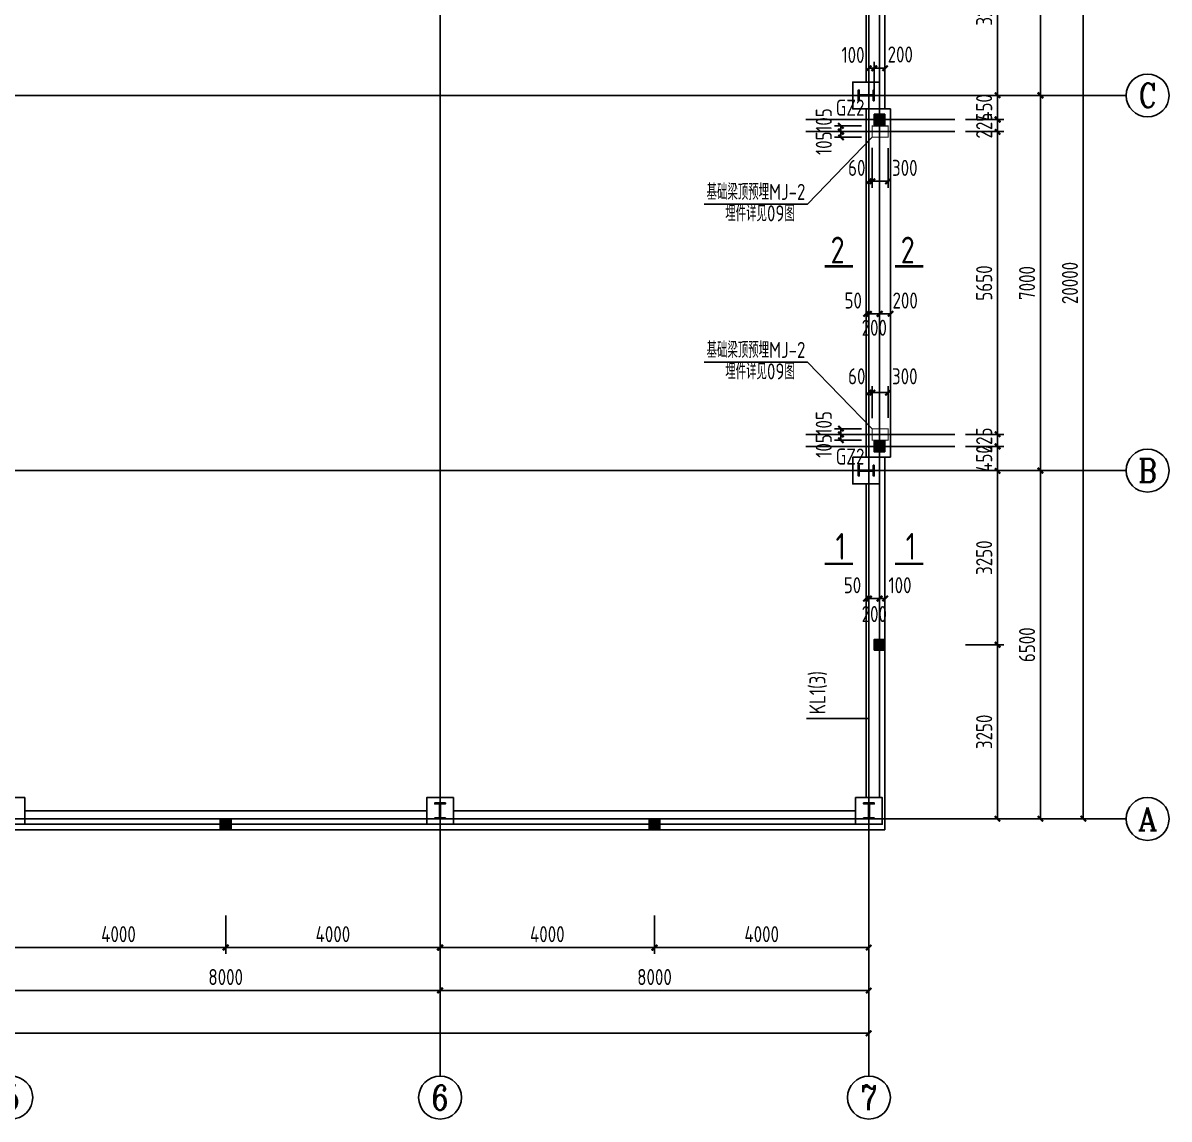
# Model space of a CAD drawing. Header units: millimetres. Extents: x 866561 to 876967, y 40200 to 44891.
# Drawn here: x 869882.5 to 870096.3, y 40406.6 to 40611.2 of the extents above; entities that cross this region are included whole.
import ezdxf
from ezdxf.enums import TextEntityAlignment as Align

# ---------------------------------------------------------------- set-up
doc = ezdxf.new("R2010")
doc.units = ezdxf.units.MM
doc.header["$LTSCALE"] = 1000
doc.header["$MEASUREMENT"] = 0
doc.linetypes.add('DOTE', pattern=[2.42, 2, -0.2, 0.02, -0.2])
doc.layers.add('1', color=4, linetype='Continuous', lineweight=70)
for name, color, linetype in [('AXIS', 3, 'Continuous'), ('AXIS_TEXT', 7, 'Continuous'), ('DIM', 7, 'Continuous'), ('DOTE', 1, 'DOTE'), ('M_Prof', 2, 'Continuous'), ('PUB_DIM', 3, 'Continuous'), ('WINDOW', 4, 'Continuous'), ('尺寸标注', 7, 'Continuous'), ('层14', 2, 'Continuous'), ('标注', 7, 'Continuous'), ('梁', 4, 'Continuous'), ('梁集中标注', 2, 'Continuous')]:
    doc.layers.add(name, color=color, linetype=linetype)
doc.styles.add('_TCH_AXIS', font='COMPLEX', dxfattribs={"bigfont": 'GBCBIG'})
doc.styles.add('COMPLEX', font='COMPLEX')
doc.styles.add('GBHZ', font='gbenor.shx', dxfattribs={"width": 0.9, "bigfont": 'gbcbig.shx'})
doc.dimstyles.new('Y100', dxfattribs={"dimscale": 0, "dimtxt": 3, "dimasz": 0.01, "dimexe": 1.2, "dimexo": 2, "dimgap": 1, "dimtad": 1, "dimdec": 0, "dimlfac": 100, "dimzin": 0, "dimdsep": 46, "dimtxsty": 'GBHZ', "dimblk": 'DX', "dimcen": 0.09, "dimdle": 1, "dimclrd": 7, "dimclre": 7, "dimclrt": 7, "dimadec": 0, "dimazin": 0, "dimtfac": 1, "dimtdec": 0, "dimtix": 1, "dimtmove": 2, "dimatfit": 3, "dimldrblk": 'DX', "dimfxl": 0, "dimtolj": 1, "dimtzin": 0, "dimarcsym": 0})

# ---------------------------------------------------------------- blocks, each defined once
blk = doc.blocks.new('_AXISO')
blk.add_circle((0, 0), 0.5)
at = {"layer": 'AXIS_TEXT', "style": 'COMPLEX', "width": 1.041667}
blk.add_attdef('A', text='', height=0.56, dxfattribs=at).set_placement((-0.25, -0.28), (0.25, -0.28), align=Align.FIT)
blk = doc.blocks.new('DX')
at = {"color": 0, "linetype": 'ByBlock', "const_width": 40}
blk.add_lwpolyline([(-54, -51), (46, 49)], dxfattribs=at)
blk = doc.blocks.new('*D234')
at = {"layer": 'Defpoints', "color": 0, "transparency": 16777216}
for p in [(869880.29, 40446.64), (869960.29, 40446.64), (869960.29, 40430.64)]:
    blk.add_point(p, dxfattribs=at)
at = {"layer": 'dim', "color": 7, "lineweight": -2, "transparency": 16777216}
for p, q in [((869880.29, 40444.64), (869880.29, 40429.44)), ((869960.29, 40444.64), (869960.29, 40429.44)), ((869880.3, 40430.64), (869960.28, 40430.64))]:
    blk.add_line(p, q, dxfattribs=at)
at = {"layer": 'dim', "color": 7, "lineweight": -2, "transparency": 16777216, "xscale": 0.01, "yscale": 0.01, "zscale": 0.01, "rotation": 180}
blk.add_blockref('DX', (869880.29, 40430.64), dxfattribs=at)
at = {"layer": 'dim', "color": 7, "lineweight": -2, "transparency": 16777216, "xscale": 0.01, "yscale": 0.01, "zscale": 0.01}
blk.add_blockref('DX', (869960.29, 40430.64), dxfattribs=at)
at = {"layer": 'dim', "color": 7, "transparency": 16777216, "insert": (869920.29, 40433.14), "char_height": 3, "attachment_point": 5, "style": 'GBHZ'}
blk.add_mtext('\\A1;8000', dxfattribs=at)
blk = doc.blocks.new('*D235')
at = {"layer": 'Defpoints', "color": 0, "transparency": 16777216}
for p in [(869960.29, 40446.64), (870040.29, 40446.64), (870040.29, 40430.64)]:
    blk.add_point(p, dxfattribs=at)
at = {"layer": 'dim', "color": 7, "lineweight": -2, "transparency": 16777216}
for p, q in [((869960.29, 40444.64), (869960.29, 40429.44)), ((870040.29, 40444.64), (870040.29, 40429.44)), ((869960.3, 40430.64), (870040.28, 40430.64))]:
    blk.add_line(p, q, dxfattribs=at)
at = {"layer": 'dim', "color": 7, "lineweight": -2, "transparency": 16777216, "xscale": 0.01, "yscale": 0.01, "zscale": 0.01, "rotation": 180}
blk.add_blockref('DX', (869960.29, 40430.64), dxfattribs=at)
at = {"layer": 'dim', "color": 7, "lineweight": -2, "transparency": 16777216, "xscale": 0.01, "yscale": 0.01, "zscale": 0.01}
blk.add_blockref('DX', (870040.29, 40430.64), dxfattribs=at)
at = {"layer": 'dim', "color": 7, "transparency": 16777216, "insert": (870000.29, 40433.14), "char_height": 3, "attachment_point": 5, "style": 'GBHZ'}
blk.add_mtext('\\A1;8000', dxfattribs=at)
blk = doc.blocks.new('*D236')
at = {"layer": 'Defpoints', "color": 0, "transparency": 16777216}
for p in [(869560.29, 40446.64), (870040.29, 40446.64), (869560.29, 40422.64)]:
    blk.add_point(p, dxfattribs=at)
at = {"layer": 'dim', "color": 7, "lineweight": -2, "transparency": 16777216}
for p, q in [((869560.29, 40444.64), (869560.29, 40421.44)), ((870040.29, 40444.64), (870040.29, 40421.44)), ((870040.28, 40422.64), (869560.3, 40422.64))]:
    blk.add_line(p, q, dxfattribs=at)
at = {"layer": 'dim', "color": 7, "lineweight": -2, "transparency": 16777216, "xscale": 0.01, "yscale": 0.01, "zscale": 0.01, "rotation": 180}
blk.add_blockref('DX', (869560.29, 40422.64), dxfattribs=at)
at = {"layer": 'dim', "color": 7, "lineweight": -2, "transparency": 16777216, "xscale": 0.01, "yscale": 0.01, "zscale": 0.01}
blk.add_blockref('DX', (870040.29, 40422.64), dxfattribs=at)
at = {"layer": 'dim', "color": 7, "transparency": 16777216, "insert": (869800.29, 40425.14), "char_height": 3, "attachment_point": 5, "style": 'GBHZ'}
blk.add_mtext('\\A1;48000', dxfattribs=at)
blk = doc.blocks.new('*D227')
at = {"layer": 'Defpoints', "color": 0, "transparency": 16777216}
for p in [(870056.29, 40527.64), (870072.29, 40527.64), (870056.29, 40462.64)]:
    blk.add_point(p, dxfattribs=at)
at = {"layer": 'dim', "color": 7, "lineweight": -2, "transparency": 16777216}
for p, q in [((870058.29, 40527.64), (870073.49, 40527.64)), ((870072.29, 40462.65), (870072.29, 40527.63)), ((870058.29, 40462.64), (870073.49, 40462.64))]:
    blk.add_line(p, q, dxfattribs=at)
at = {"layer": 'dim', "color": 7, "lineweight": -2, "transparency": 16777216, "xscale": 0.01, "yscale": 0.01, "zscale": 0.01}
for p, rotation in [((870072.29, 40527.64), 90), ((870072.29, 40462.64), 270)]:
    blk.add_blockref('DX', p, dxfattribs=dict(at, rotation=rotation))
at = {"layer": 'dim', "color": 7, "transparency": 16777216, "insert": (870069.79, 40495.14), "char_height": 3, "attachment_point": 5, "rotation": 90, "style": 'GBHZ'}
blk.add_mtext('\\A1;6500', dxfattribs=at)
blk = doc.blocks.new('*D228')
at = {"layer": 'Defpoints', "color": 0, "transparency": 16777216}
for p in [(870056.29, 40597.64), (870072.29, 40597.64), (870056.29, 40527.64)]:
    blk.add_point(p, dxfattribs=at)
at = {"layer": 'dim', "color": 7, "lineweight": -2, "transparency": 16777216}
for p, q in [((870058.29, 40597.64), (870073.49, 40597.64)), ((870072.29, 40527.65), (870072.29, 40597.63)), ((870058.29, 40527.64), (870073.49, 40527.64))]:
    blk.add_line(p, q, dxfattribs=at)
at = {"layer": 'dim', "color": 7, "lineweight": -2, "transparency": 16777216, "xscale": 0.01, "yscale": 0.01, "zscale": 0.01}
for p, rotation in [((870072.29, 40597.64), 90), ((870072.29, 40527.64), 270)]:
    blk.add_blockref('DX', p, dxfattribs=dict(at, rotation=rotation))
at = {"layer": 'dim', "color": 7, "transparency": 16777216, "insert": (870069.79, 40562.64), "char_height": 3, "attachment_point": 5, "rotation": 90, "style": 'GBHZ'}
blk.add_mtext('\\A1;7000', dxfattribs=at)
blk = doc.blocks.new('*D229')
at = {"layer": 'Defpoints', "color": 0, "transparency": 16777216}
for p in [(870056.29, 40662.64), (870072.29, 40662.64), (870056.29, 40597.64)]:
    blk.add_point(p, dxfattribs=at)
at = {"layer": 'dim', "color": 7, "lineweight": -2, "transparency": 16777216}
for p, q in [((870058.29, 40662.64), (870073.49, 40662.64)), ((870072.29, 40597.65), (870072.29, 40662.63)), ((870058.29, 40597.64), (870073.49, 40597.64))]:
    blk.add_line(p, q, dxfattribs=at)
at = {"layer": 'dim', "color": 7, "lineweight": -2, "transparency": 16777216, "xscale": 0.01, "yscale": 0.01, "zscale": 0.01}
for p, rotation in [((870072.29, 40662.64), 90), ((870072.29, 40597.64), 270)]:
    blk.add_blockref('DX', p, dxfattribs=dict(at, rotation=rotation))
at = {"layer": 'dim', "color": 7, "transparency": 16777216, "insert": (870069.79, 40630.14), "char_height": 3, "attachment_point": 5, "rotation": 90, "style": 'GBHZ'}
blk.add_mtext('\\A1;6500', dxfattribs=at)
blk = doc.blocks.new('*D230')
at = {"layer": 'Defpoints', "color": 0, "transparency": 16777216}
for p in [(870056.29, 40662.64), (870056.29, 40462.64), (870080.29, 40462.64)]:
    blk.add_point(p, dxfattribs=at)
at = {"layer": 'dim', "color": 7, "lineweight": -2, "transparency": 16777216}
for p, q in [((870058.29, 40662.64), (870081.49, 40662.64)), ((870080.29, 40662.63), (870080.29, 40462.65)), ((870058.29, 40462.64), (870081.49, 40462.64))]:
    blk.add_line(p, q, dxfattribs=at)
at = {"layer": 'dim', "color": 7, "lineweight": -2, "transparency": 16777216, "xscale": 0.01, "yscale": 0.01, "zscale": 0.01}
for p, rotation in [((870080.29, 40662.64), 90), ((870080.29, 40462.64), 270)]:
    blk.add_blockref('DX', p, dxfattribs=dict(at, rotation=rotation))
at = {"layer": 'dim', "color": 7, "transparency": 16777216, "insert": (870077.79, 40562.64), "char_height": 3, "attachment_point": 5, "rotation": 90, "style": 'GBHZ'}
blk.add_mtext('\\A1;20000', dxfattribs=at)
blk = doc.blocks.new('*D1093')
at = {"layer": 'Defpoints', "color": 0}
for p in [(869880.29, 40446.64), (869920.29, 40446.64), (869920.29, 40438.64)]:
    blk.add_point(p, dxfattribs=at)
at = {"layer": 'dim', "color": 7, "lineweight": -2}
for p, q in [((869880.29, 40444.64), (869880.29, 40437.44)), ((869920.29, 40444.64), (869920.29, 40437.44)), ((869880.3, 40438.64), (869920.28, 40438.64))]:
    blk.add_line(p, q, dxfattribs=at)
at = {"layer": 'dim', "color": 7, "lineweight": -2, "xscale": 0.01, "yscale": 0.01, "zscale": 0.01, "rotation": 180}
blk.add_blockref('DX', (869880.29, 40438.64), dxfattribs=at)
at = {"layer": 'dim', "color": 7, "lineweight": -2, "xscale": 0.01, "yscale": 0.01, "zscale": 0.01}
blk.add_blockref('DX', (869920.29, 40438.64), dxfattribs=at)
at = {"layer": 'dim', "color": 7, "insert": (869900.29, 40441.14), "char_height": 3, "attachment_point": 5, "style": 'GBHZ'}
blk.add_mtext('\\A1;4000', dxfattribs=at)
blk = doc.blocks.new('*D1094')
at = {"layer": 'Defpoints', "color": 0}
for p in [(869920.29, 40446.64), (869960.29, 40446.64), (869960.29, 40438.64)]:
    blk.add_point(p, dxfattribs=at)
at = {"layer": 'dim', "color": 7, "lineweight": -2}
for p, q in [((869920.29, 40444.64), (869920.29, 40437.44)), ((869960.29, 40444.64), (869960.29, 40437.44)), ((869920.3, 40438.64), (869960.28, 40438.64))]:
    blk.add_line(p, q, dxfattribs=at)
at = {"layer": 'dim', "color": 7, "lineweight": -2, "xscale": 0.01, "yscale": 0.01, "zscale": 0.01, "rotation": 180}
blk.add_blockref('DX', (869920.29, 40438.64), dxfattribs=at)
at = {"layer": 'dim', "color": 7, "lineweight": -2, "xscale": 0.01, "yscale": 0.01, "zscale": 0.01}
blk.add_blockref('DX', (869960.29, 40438.64), dxfattribs=at)
at = {"layer": 'dim', "color": 7, "insert": (869940.29, 40441.14), "char_height": 3, "attachment_point": 5, "style": 'GBHZ'}
blk.add_mtext('\\A1;4000', dxfattribs=at)
blk = doc.blocks.new('*D1095')
at = {"layer": 'Defpoints', "color": 0}
for p in [(869960.29, 40446.64), (870000.29, 40446.64), (870000.29, 40438.64)]:
    blk.add_point(p, dxfattribs=at)
at = {"layer": 'dim', "color": 7, "lineweight": -2}
for p, q in [((869960.29, 40444.64), (869960.29, 40437.44)), ((870000.29, 40444.64), (870000.29, 40437.44)), ((869960.3, 40438.64), (870000.28, 40438.64))]:
    blk.add_line(p, q, dxfattribs=at)
at = {"layer": 'dim', "color": 7, "lineweight": -2, "xscale": 0.01, "yscale": 0.01, "zscale": 0.01, "rotation": 180}
blk.add_blockref('DX', (869960.29, 40438.64), dxfattribs=at)
at = {"layer": 'dim', "color": 7, "lineweight": -2, "xscale": 0.01, "yscale": 0.01, "zscale": 0.01}
blk.add_blockref('DX', (870000.29, 40438.64), dxfattribs=at)
at = {"layer": 'dim', "color": 7, "insert": (869980.29, 40441.14), "char_height": 3, "attachment_point": 5, "style": 'GBHZ'}
blk.add_mtext('\\A1;4000', dxfattribs=at)
blk = doc.blocks.new('*D1096')
at = {"layer": 'Defpoints', "color": 0}
for p in [(870000.29, 40446.64), (870040.29, 40446.64), (870040.29, 40438.64)]:
    blk.add_point(p, dxfattribs=at)
at = {"layer": 'dim', "color": 7, "lineweight": -2}
for p, q in [((870000.29, 40444.64), (870000.29, 40437.44)), ((870040.29, 40444.64), (870040.29, 40437.44)), ((870000.3, 40438.64), (870040.28, 40438.64))]:
    blk.add_line(p, q, dxfattribs=at)
at = {"layer": 'dim', "color": 7, "lineweight": -2, "xscale": 0.01, "yscale": 0.01, "zscale": 0.01, "rotation": 180}
blk.add_blockref('DX', (870000.29, 40438.64), dxfattribs=at)
at = {"layer": 'dim', "color": 7, "lineweight": -2, "xscale": 0.01, "yscale": 0.01, "zscale": 0.01}
blk.add_blockref('DX', (870040.29, 40438.64), dxfattribs=at)
at = {"layer": 'dim', "color": 7, "insert": (870020.29, 40441.14), "char_height": 3, "attachment_point": 5, "style": 'GBHZ'}
blk.add_mtext('\\A1;4000', dxfattribs=at)
blk = doc.blocks.new('*D1110')
at = {"layer": 'Defpoints', "color": 0}
for p in [(870056.29, 40630.14), (870056.29, 40597.64), (870064.29, 40597.64)]:
    blk.add_point(p, dxfattribs=at)
at = {"layer": 'dim', "color": 7, "lineweight": -2}
for p, q in [((870058.29, 40630.14), (870065.49, 40630.14)), ((870064.29, 40630.13), (870064.29, 40597.65)), ((870058.29, 40597.64), (870065.49, 40597.64))]:
    blk.add_line(p, q, dxfattribs=at)
at = {"layer": 'dim', "color": 7, "lineweight": -2, "xscale": 0.01, "yscale": 0.01, "zscale": 0.01}
for p, rotation in [((870064.29, 40630.14), 90), ((870064.29, 40597.64), 270)]:
    blk.add_blockref('DX', p, dxfattribs=dict(at, rotation=rotation))
at = {"layer": 'dim', "color": 7, "insert": (870061.79, 40613.89), "char_height": 3, "attachment_point": 5, "rotation": 90, "style": 'GBHZ'}
blk.add_mtext('\\A1;3250', dxfattribs=at)
blk = doc.blocks.new('*D1107')
at = {"layer": 'Defpoints', "color": 0}
for p in [(870056.29, 40527.64), (870056.29, 40495.14), (870064.29, 40495.14)]:
    blk.add_point(p, dxfattribs=at)
at = {"layer": 'dim', "color": 7, "lineweight": -2}
for p, q in [((870058.29, 40527.64), (870065.49, 40527.64)), ((870064.29, 40527.63), (870064.29, 40495.15)), ((870058.29, 40495.14), (870065.49, 40495.14))]:
    blk.add_line(p, q, dxfattribs=at)
at = {"layer": 'dim', "color": 7, "lineweight": -2, "xscale": 0.01, "yscale": 0.01, "zscale": 0.01}
for p, rotation in [((870064.29, 40527.64), 90), ((870064.29, 40495.14), 270)]:
    blk.add_blockref('DX', p, dxfattribs=dict(at, rotation=rotation))
at = {"layer": 'dim', "color": 7, "insert": (870061.79, 40511.39), "char_height": 3, "attachment_point": 5, "rotation": 90, "style": 'GBHZ'}
blk.add_mtext('\\A1;3250', dxfattribs=at)
blk = doc.blocks.new('*D1108')
at = {"layer": 'Defpoints', "color": 0}
for p in [(870056.29, 40495.14), (870056.29, 40462.64), (870064.29, 40462.64)]:
    blk.add_point(p, dxfattribs=at)
at = {"layer": 'dim', "color": 7, "lineweight": -2}
for p, q in [((870058.29, 40495.14), (870065.49, 40495.14)), ((870064.29, 40495.13), (870064.29, 40462.65)), ((870058.29, 40462.64), (870065.49, 40462.64))]:
    blk.add_line(p, q, dxfattribs=at)
at = {"layer": 'dim', "color": 7, "lineweight": -2, "xscale": 0.01, "yscale": 0.01, "zscale": 0.01}
for p, rotation in [((870064.29, 40495.14), 90), ((870064.29, 40462.64), 270)]:
    blk.add_blockref('DX', p, dxfattribs=dict(at, rotation=rotation))
at = {"layer": 'dim', "color": 7, "insert": (870061.79, 40478.89), "char_height": 3, "attachment_point": 5, "rotation": 90, "style": 'GBHZ'}
blk.add_mtext('\\A1;3250', dxfattribs=at)
blk = doc.blocks.new('*D1172')
at = {"layer": 'Defpoints', "color": 0}
for p in [(870042.29, 40510.88), (870043.29, 40510.88), (870042.29, 40503.75)]:
    blk.add_point(p, dxfattribs=at)
at = {"layer": 'dim', "color": 7, "lineweight": -2}
for p, q in [((870042.29, 40508.88), (870042.29, 40502.55)), ((870043.29, 40508.88), (870043.29, 40502.55)), ((870042.28, 40503.75), (870042.27, 40503.75)), ((870043.29, 40503.75), (870042.29, 40503.75)), ((870043.3, 40503.75), (870043.31, 40503.75))]:
    blk.add_line(p, q, dxfattribs=at)
at = {"layer": 'dim', "color": 7, "lineweight": -2, "xscale": 0.01, "yscale": 0.01, "zscale": 0.01}
blk.add_blockref('DX', (870042.29, 40503.75), dxfattribs=at)
at = {"layer": 'dim', "color": 7, "lineweight": -2, "xscale": 0.01, "yscale": 0.01, "zscale": 0.01, "rotation": 180}
blk.add_blockref('DX', (870043.29, 40503.75), dxfattribs=at)
at = {"layer": 'dim', "color": 7, "insert": (870046.09, 40506.25), "char_height": 3, "attachment_point": 5, "style": 'GBHZ'}
blk.add_mtext('\\A1;100', dxfattribs=at)
blk = doc.blocks.new('*D1173')
at = {"layer": 'Defpoints', "color": 0}
for p in [(870040.29, 40510.88), (870042.29, 40510.88), (870040.29, 40503.75)]:
    blk.add_point(p, dxfattribs=at)
at = {"layer": 'dim', "color": 7, "lineweight": -2}
for p, q in [((870040.29, 40508.88), (870040.29, 40502.55)), ((870042.29, 40508.88), (870042.29, 40502.55)), ((870040.28, 40503.75), (870040.27, 40503.75)), ((870042.29, 40503.75), (870040.29, 40503.75)), ((870042.3, 40503.75), (870042.31, 40503.75))]:
    blk.add_line(p, q, dxfattribs=at)
at = {"layer": 'dim', "color": 7, "lineweight": -2, "xscale": 0.01, "yscale": 0.01, "zscale": 0.01}
blk.add_blockref('DX', (870040.29, 40503.75), dxfattribs=at)
at = {"layer": 'dim', "color": 7, "lineweight": -2, "xscale": 0.01, "yscale": 0.01, "zscale": 0.01, "rotation": 180}
blk.add_blockref('DX', (870042.29, 40503.75), dxfattribs=at)
at = {"layer": 'dim', "color": 7, "insert": (870041.29, 40500.87), "char_height": 3, "attachment_point": 5, "style": 'GBHZ'}
blk.add_mtext('\\A1;200', dxfattribs=at)
blk = doc.blocks.new('*D1174')
at = {"layer": 'Defpoints', "color": 0}
for p in [(870039.79, 40510.88), (870040.29, 40510.88), (870039.79, 40503.75)]:
    blk.add_point(p, dxfattribs=at)
at = {"layer": 'dim', "color": 7, "lineweight": -2}
for p, q in [((870039.79, 40508.88), (870039.79, 40502.55)), ((870040.29, 40508.88), (870040.29, 40502.55)), ((870039.78, 40503.75), (870039.77, 40503.75)), ((870040.29, 40503.75), (870039.79, 40503.75)), ((870040.3, 40503.75), (870040.31, 40503.75))]:
    blk.add_line(p, q, dxfattribs=at)
at = {"layer": 'dim', "color": 7, "lineweight": -2, "xscale": 0.01, "yscale": 0.01, "zscale": 0.01}
blk.add_blockref('DX', (870039.79, 40503.75), dxfattribs=at)
at = {"layer": 'dim', "color": 7, "lineweight": -2, "xscale": 0.01, "yscale": 0.01, "zscale": 0.01, "rotation": 180}
blk.add_blockref('DX', (870040.29, 40503.75), dxfattribs=at)
at = {"layer": 'dim', "color": 7, "insert": (870037.22, 40506.25), "char_height": 3, "attachment_point": 5, "style": 'GBHZ'}
blk.add_mtext('\\A1;50', dxfattribs=at)
blk = doc.blocks.new('*D1180')
at = {"layer": 'Defpoints', "color": 0}
for p in [(870035.07, 40590.89), (870040.89, 40591.94), (870040.89, 40590.89)]:
    blk.add_point(p, dxfattribs=at)
at = {"layer": '标注', "color": 7, "lineweight": -2}
for p, q in [((870038.89, 40591.94), (870033.87, 40591.94)), ((870038.89, 40590.89), (870033.87, 40590.89)), ((870035.07, 40591.95), (870035.07, 40591.96)), ((870035.07, 40591.94), (870035.07, 40590.89)), ((870035.07, 40590.88), (870035.07, 40590.87))]:
    blk.add_line(p, q, dxfattribs=at)
at = {"layer": '标注', "color": 7, "lineweight": -2, "xscale": 0.01, "yscale": 0.01, "zscale": 0.01}
for p, rotation in [((870035.07, 40591.94), 270), ((870035.07, 40590.89), 90)]:
    blk.add_blockref('DX', p, dxfattribs=dict(at, rotation=rotation))
at = {"layer": '标注', "color": 7, "insert": (870031.87, 40593.04), "char_height": 3, "attachment_point": 5, "rotation": 90, "style": 'GBHZ'}
blk.add_mtext('\\A1;105', dxfattribs=at)
blk = doc.blocks.new('*D1181')
at = {"layer": 'Defpoints', "color": 0}
for p in [(870035.07, 40590.89), (870040.89, 40590.89), (870040.89, 40589.84)]:
    blk.add_point(p, dxfattribs=at)
at = {"layer": '标注', "color": 7, "lineweight": -2}
for p, q in [((870038.89, 40590.89), (870033.87, 40590.89)), ((870035.07, 40590.9), (870035.07, 40590.91)), ((870035.07, 40589.84), (870035.07, 40590.89)), ((870038.89, 40589.84), (870033.87, 40589.84)), ((870035.07, 40589.83), (870035.07, 40589.82))]:
    blk.add_line(p, q, dxfattribs=at)
at = {"layer": '标注', "color": 7, "lineweight": -2, "xscale": 0.01, "yscale": 0.01, "zscale": 0.01}
for p, rotation in [((870035.07, 40590.89), 270), ((870035.07, 40589.84), 90)]:
    blk.add_blockref('DX', p, dxfattribs=dict(at, rotation=rotation))
at = {"layer": '标注', "color": 7, "insert": (870031.87, 40588.73), "char_height": 3, "attachment_point": 5, "rotation": 90, "style": 'GBHZ'}
blk.add_mtext('\\A1;105', dxfattribs=at)
blk = doc.blocks.new('*D1182')
at = {"layer": 'Defpoints', "color": 0}
for p in [(870040.89, 40589.84), (870043.89, 40589.8), (870040.89, 40581.62)]:
    blk.add_point(p, dxfattribs=at)
at = {"layer": '标注', "color": 7, "lineweight": -2}
for p, q in [((870040.89, 40587.84), (870040.89, 40580.42)), ((870043.89, 40587.8), (870043.89, 40580.42)), ((870043.88, 40581.62), (870040.9, 40581.62))]:
    blk.add_line(p, q, dxfattribs=at)
at = {"layer": '标注', "color": 7, "lineweight": -2, "xscale": 0.01, "yscale": 0.01, "zscale": 0.01, "rotation": 180}
blk.add_blockref('DX', (870040.89, 40581.62), dxfattribs=at)
at = {"layer": '标注', "color": 7, "lineweight": -2, "xscale": 0.01, "yscale": 0.01, "zscale": 0.01}
blk.add_blockref('DX', (870043.89, 40581.62), dxfattribs=at)
at = {"layer": '标注', "color": 7, "insert": (870046.98, 40584.12), "char_height": 3, "attachment_point": 5, "style": 'GBHZ'}
blk.add_mtext('\\A1;300', dxfattribs=at)
blk = doc.blocks.new('*D1183')
at = {"layer": 'Defpoints', "color": 0}
for p in [(870040.29, 40589.84), (870040.89, 40589.84), (870040.29, 40581.62)]:
    blk.add_point(p, dxfattribs=at)
at = {"layer": '标注', "color": 7, "lineweight": -2}
for p, q in [((870040.29, 40587.84), (870040.29, 40580.42)), ((870040.89, 40587.84), (870040.89, 40580.42)), ((870040.28, 40581.62), (870040.27, 40581.62)), ((870040.89, 40581.62), (870040.29, 40581.62)), ((870040.9, 40581.62), (870040.91, 40581.62))]:
    blk.add_line(p, q, dxfattribs=at)
at = {"layer": '标注', "color": 7, "lineweight": -2, "xscale": 0.01, "yscale": 0.01, "zscale": 0.01}
blk.add_blockref('DX', (870040.29, 40581.62), dxfattribs=at)
at = {"layer": '标注', "color": 7, "lineweight": -2, "xscale": 0.01, "yscale": 0.01, "zscale": 0.01, "rotation": 180}
blk.add_blockref('DX', (870040.89, 40581.62), dxfattribs=at)
at = {"layer": '标注', "color": 7, "insert": (870038.02, 40584.12), "char_height": 3, "attachment_point": 5, "style": 'GBHZ'}
blk.add_mtext('\\A1;60', dxfattribs=at)
blk = doc.blocks.new('*D1184')
at = {"layer": 'Defpoints', "color": 0}
for p in [(870041.29, 40602.7), (870041.29, 40596.23), (870043.29, 40596.23)]:
    blk.add_point(p, dxfattribs=at)
at = {"layer": '标注', "color": 7, "lineweight": -2}
for p, q in [((870041.29, 40598.23), (870041.29, 40603.9)), ((870043.29, 40598.23), (870043.29, 40603.9)), ((870041.28, 40602.7), (870041.27, 40602.7)), ((870043.29, 40602.7), (870041.29, 40602.7)), ((870043.3, 40602.7), (870043.31, 40602.7))]:
    blk.add_line(p, q, dxfattribs=at)
at = {"layer": '标注', "color": 7, "lineweight": -2, "xscale": 0.01, "yscale": 0.01, "zscale": 0.01}
blk.add_blockref('DX', (870041.29, 40602.7), dxfattribs=at)
at = {"layer": '标注', "color": 7, "lineweight": -2, "xscale": 0.01, "yscale": 0.01, "zscale": 0.01, "rotation": 180}
blk.add_blockref('DX', (870043.29, 40602.7), dxfattribs=at)
at = {"layer": '标注', "color": 7, "insert": (870046.14, 40605.28), "char_height": 3, "attachment_point": 5, "style": 'GBHZ'}
blk.add_mtext('\\A1;200', dxfattribs=at)
blk = doc.blocks.new('*D1185')
at = {"layer": 'Defpoints', "color": 0}
for p in [(870056.29, 40597.64), (870056.29, 40593.14), (870064.29, 40593.14)]:
    blk.add_point(p, dxfattribs=at)
at = {"layer": 'dim', "color": 7, "lineweight": -2}
for p, q in [((870058.29, 40597.64), (870065.49, 40597.64)), ((870064.29, 40597.65), (870064.29, 40597.66)), ((870064.29, 40597.64), (870064.29, 40593.14)), ((870058.29, 40593.14), (870065.49, 40593.14)), ((870064.29, 40593.13), (870064.29, 40593.12))]:
    blk.add_line(p, q, dxfattribs=at)
at = {"layer": 'dim', "color": 7, "lineweight": -2, "xscale": 0.01, "yscale": 0.01, "zscale": 0.01}
for p, rotation in [((870064.29, 40597.64), 270), ((870064.29, 40593.14), 90)]:
    blk.add_blockref('DX', p, dxfattribs=dict(at, rotation=rotation))
at = {"layer": 'dim', "color": 7, "insert": (870061.79, 40595.39), "char_height": 3, "attachment_point": 5, "rotation": 90, "style": 'GBHZ'}
blk.add_mtext('\\A1;450', dxfattribs=at)
blk = doc.blocks.new('*D1186')
at = {"layer": 'Defpoints', "color": 0}
for p in [(870056.29, 40593.14), (870056.29, 40590.89), (870064.29, 40590.89)]:
    blk.add_point(p, dxfattribs=at)
at = {"layer": 'dim', "color": 7, "lineweight": -2}
for p, q in [((870058.29, 40593.14), (870065.49, 40593.14)), ((870064.29, 40593.15), (870064.29, 40593.16)), ((870064.29, 40593.14), (870064.29, 40590.89)), ((870058.29, 40590.89), (870065.49, 40590.89)), ((870064.29, 40590.88), (870064.29, 40590.87))]:
    blk.add_line(p, q, dxfattribs=at)
at = {"layer": 'dim', "color": 7, "lineweight": -2, "xscale": 0.01, "yscale": 0.01, "zscale": 0.01}
for p, rotation in [((870064.29, 40593.14), 270), ((870064.29, 40590.89), 90)]:
    blk.add_blockref('DX', p, dxfattribs=dict(at, rotation=rotation))
at = {"layer": 'dim', "color": 7, "insert": (870061.79, 40592.01), "char_height": 3, "attachment_point": 5, "rotation": 90, "style": 'GBHZ'}
blk.add_mtext('\\A1;225', dxfattribs=at)
blk = doc.blocks.new('*D1187')
at = {"layer": 'Defpoints', "color": 0}
for p in [(870056.29, 40590.89), (870056.29, 40534.39), (870064.29, 40534.39)]:
    blk.add_point(p, dxfattribs=at)
at = {"layer": 'dim', "color": 7, "lineweight": -2}
for p, q in [((870058.29, 40590.89), (870065.49, 40590.89)), ((870064.29, 40590.88), (870064.29, 40534.4)), ((870058.29, 40534.39), (870065.49, 40534.39))]:
    blk.add_line(p, q, dxfattribs=at)
at = {"layer": 'dim', "color": 7, "lineweight": -2, "xscale": 0.01, "yscale": 0.01, "zscale": 0.01}
for p, rotation in [((870064.29, 40590.89), 90), ((870064.29, 40534.39), 270)]:
    blk.add_blockref('DX', p, dxfattribs=dict(at, rotation=rotation))
at = {"layer": 'dim', "color": 7, "insert": (870061.79, 40562.64), "char_height": 3, "attachment_point": 5, "rotation": 90, "style": 'GBHZ'}
blk.add_mtext('\\A1;5650', dxfattribs=at)
blk = doc.blocks.new('*D1175')
at = {"layer": 'Defpoints', "color": 0}
for p in [(870040.29, 40602.7), (870040.29, 40597.25), (870041.29, 40597.25)]:
    blk.add_point(p, dxfattribs=at)
at = {"layer": 'dim', "color": 7, "lineweight": -2}
for p, q in [((870040.29, 40599.25), (870040.29, 40603.9)), ((870041.29, 40599.25), (870041.29, 40603.9)), ((870040.28, 40602.7), (870040.27, 40602.7)), ((870041.29, 40602.7), (870040.29, 40602.7)), ((870041.3, 40602.7), (870041.31, 40602.7))]:
    blk.add_line(p, q, dxfattribs=at)
at = {"layer": 'dim', "color": 7, "lineweight": -2, "xscale": 0.01, "yscale": 0.01, "zscale": 0.01}
blk.add_blockref('DX', (870040.29, 40602.7), dxfattribs=at)
at = {"layer": 'dim', "color": 7, "lineweight": -2, "xscale": 0.01, "yscale": 0.01, "zscale": 0.01, "rotation": 180}
blk.add_blockref('DX', (870041.29, 40602.7), dxfattribs=at)
at = {"layer": 'dim', "color": 7, "insert": (870037.32, 40605.2), "char_height": 3, "attachment_point": 5, "style": 'GBHZ'}
blk.add_mtext('\\A1;100', dxfattribs=at)
blk = doc.blocks.new('*D1176')
at = {"layer": 'Defpoints', "color": 0}
for p in [(870035.07, 40534.39), (870040.89, 40534.39), (870040.89, 40533.34)]:
    blk.add_point(p, dxfattribs=at)
at = {"layer": '标注', "color": 7, "lineweight": -2}
for p, q in [((870038.89, 40534.39), (870033.87, 40534.39)), ((870038.89, 40533.34), (870033.87, 40533.34)), ((870035.07, 40534.4), (870035.07, 40534.41)), ((870035.07, 40533.34), (870035.07, 40534.39)), ((870035.07, 40533.33), (870035.07, 40533.32))]:
    blk.add_line(p, q, dxfattribs=at)
at = {"layer": '标注', "color": 7, "lineweight": -2, "xscale": 0.01, "yscale": 0.01, "zscale": 0.01}
for p, rotation in [((870035.07, 40534.39), 270), ((870035.07, 40533.34), 90)]:
    blk.add_blockref('DX', p, dxfattribs=dict(at, rotation=rotation))
at = {"layer": '标注', "color": 7, "insert": (870031.87, 40532.23), "char_height": 3, "attachment_point": 5, "rotation": 90, "style": 'GBHZ'}
blk.add_mtext('\\A1;105', dxfattribs=at)
blk = doc.blocks.new('*D1177')
at = {"layer": 'Defpoints', "color": 0}
for p in [(870040.89, 40535.44), (870035.07, 40534.39), (870040.89, 40534.39)]:
    blk.add_point(p, dxfattribs=at)
at = {"layer": '标注', "color": 7, "lineweight": -2}
for p, q in [((870038.89, 40535.44), (870033.87, 40535.44)), ((870035.07, 40535.45), (870035.07, 40535.46)), ((870035.07, 40535.44), (870035.07, 40534.39)), ((870038.89, 40534.39), (870033.87, 40534.39)), ((870035.07, 40534.38), (870035.07, 40534.37))]:
    blk.add_line(p, q, dxfattribs=at)
at = {"layer": '标注', "color": 7, "lineweight": -2, "xscale": 0.01, "yscale": 0.01, "zscale": 0.01}
for p, rotation in [((870035.07, 40535.44), 270), ((870035.07, 40534.39), 90)]:
    blk.add_blockref('DX', p, dxfattribs=dict(at, rotation=rotation))
at = {"layer": '标注', "color": 7, "insert": (870031.87, 40536.54), "char_height": 3, "attachment_point": 5, "rotation": 90, "style": 'GBHZ'}
blk.add_mtext('\\A1;105', dxfattribs=at)
blk = doc.blocks.new('*D1178')
at = {"layer": 'Defpoints', "color": 0}
for p in [(870040.89, 40542.18), (870040.89, 40535.44), (870043.89, 40535.48)]:
    blk.add_point(p, dxfattribs=at)
at = {"layer": '标注', "color": 7, "lineweight": -2}
for p, q in [((870040.89, 40537.44), (870040.89, 40543.38)), ((870043.88, 40542.18), (870040.9, 40542.18)), ((870043.89, 40537.48), (870043.89, 40543.38))]:
    blk.add_line(p, q, dxfattribs=at)
at = {"layer": '标注', "color": 7, "lineweight": -2, "xscale": 0.01, "yscale": 0.01, "zscale": 0.01, "rotation": 180}
blk.add_blockref('DX', (870040.89, 40542.18), dxfattribs=at)
at = {"layer": '标注', "color": 7, "lineweight": -2, "xscale": 0.01, "yscale": 0.01, "zscale": 0.01}
blk.add_blockref('DX', (870043.89, 40542.18), dxfattribs=at)
at = {"layer": '标注', "color": 7, "insert": (870046.98, 40545.23), "char_height": 3, "attachment_point": 5, "style": 'GBHZ'}
blk.add_mtext('\\A1;300', dxfattribs=at)
blk = doc.blocks.new('*D1179')
at = {"layer": 'Defpoints', "color": 0}
for p in [(870040.29, 40542.18), (870040.29, 40535.44), (870040.89, 40535.44)]:
    blk.add_point(p, dxfattribs=at)
at = {"layer": '标注', "color": 7, "lineweight": -2}
for p, q in [((870040.28, 40542.18), (870040.27, 40542.18)), ((870040.29, 40537.44), (870040.29, 40543.38)), ((870040.89, 40542.18), (870040.29, 40542.18)), ((870040.89, 40537.44), (870040.89, 40543.38)), ((870040.9, 40542.18), (870040.91, 40542.18))]:
    blk.add_line(p, q, dxfattribs=at)
at = {"layer": '标注', "color": 7, "lineweight": -2, "xscale": 0.01, "yscale": 0.01, "zscale": 0.01}
blk.add_blockref('DX', (870040.29, 40542.18), dxfattribs=at)
at = {"layer": '标注', "color": 7, "lineweight": -2, "xscale": 0.01, "yscale": 0.01, "zscale": 0.01, "rotation": 180}
blk.add_blockref('DX', (870040.89, 40542.18), dxfattribs=at)
at = {"layer": '标注', "color": 7, "insert": (870038.02, 40545.23), "char_height": 3, "attachment_point": 5, "style": 'GBHZ'}
blk.add_mtext('\\A1;60', dxfattribs=at)
blk = doc.blocks.new('*D1188')
at = {"layer": 'Defpoints', "color": 0}
for p in [(870056.29, 40532.14), (870064.29, 40532.14), (870056.29, 40527.64)]:
    blk.add_point(p, dxfattribs=at)
at = {"layer": 'dim', "color": 7, "lineweight": -2}
for p, q in [((870058.29, 40532.14), (870065.49, 40532.14)), ((870064.29, 40532.15), (870064.29, 40532.16)), ((870064.29, 40527.64), (870064.29, 40532.14)), ((870058.29, 40527.64), (870065.49, 40527.64)), ((870064.29, 40527.63), (870064.29, 40527.62))]:
    blk.add_line(p, q, dxfattribs=at)
at = {"layer": 'dim', "color": 7, "lineweight": -2, "xscale": 0.01, "yscale": 0.01, "zscale": 0.01}
for p, rotation in [((870064.29, 40532.14), 270), ((870064.29, 40527.64), 90)]:
    blk.add_blockref('DX', p, dxfattribs=dict(at, rotation=rotation))
at = {"layer": 'dim', "color": 7, "insert": (870061.79, 40529.89), "char_height": 3, "attachment_point": 5, "rotation": 90, "style": 'GBHZ'}
blk.add_mtext('\\A1;450', dxfattribs=at)
blk = doc.blocks.new('*D1189')
at = {"layer": 'Defpoints', "color": 0}
for p in [(870056.29, 40534.39), (870064.29, 40534.39), (870056.29, 40532.14)]:
    blk.add_point(p, dxfattribs=at)
at = {"layer": 'dim', "color": 7, "lineweight": -2}
for p, q in [((870058.29, 40534.39), (870065.49, 40534.39)), ((870064.29, 40534.4), (870064.29, 40534.41)), ((870064.29, 40532.14), (870064.29, 40534.39)), ((870058.29, 40532.14), (870065.49, 40532.14)), ((870064.29, 40532.13), (870064.29, 40532.12))]:
    blk.add_line(p, q, dxfattribs=at)
at = {"layer": 'dim', "color": 7, "lineweight": -2, "xscale": 0.01, "yscale": 0.01, "zscale": 0.01}
for p, rotation in [((870064.29, 40534.39), 270), ((870064.29, 40532.14), 90)]:
    blk.add_blockref('DX', p, dxfattribs=dict(at, rotation=rotation))
at = {"layer": 'dim', "color": 7, "insert": (870061.79, 40533.26), "char_height": 3, "attachment_point": 5, "rotation": 90, "style": 'GBHZ'}
blk.add_mtext('\\A1;225', dxfattribs=at)
blk = doc.blocks.new('*D1190')
at = {"layer": 'Defpoints', "color": 0}
for p in [(870042.29, 40565.26), (870044.29, 40565.26), (870042.29, 40556.87)]:
    blk.add_point(p, dxfattribs=at)
at = {"layer": 'dim', "color": 7, "lineweight": -2}
for p, q in [((870042.29, 40563.26), (870042.29, 40555.67)), ((870044.29, 40563.26), (870044.29, 40555.67)), ((870042.28, 40556.87), (870042.27, 40556.87)), ((870044.29, 40556.87), (870042.29, 40556.87)), ((870044.3, 40556.87), (870044.31, 40556.87))]:
    blk.add_line(p, q, dxfattribs=at)
at = {"layer": 'dim', "color": 7, "lineweight": -2, "xscale": 0.01, "yscale": 0.01, "zscale": 0.01}
blk.add_blockref('DX', (870042.29, 40556.87), dxfattribs=at)
at = {"layer": 'dim', "color": 7, "lineweight": -2, "xscale": 0.01, "yscale": 0.01, "zscale": 0.01, "rotation": 180}
blk.add_blockref('DX', (870044.29, 40556.87), dxfattribs=at)
at = {"layer": 'dim', "color": 7, "insert": (870047.05, 40559.37), "char_height": 3, "attachment_point": 5, "style": 'GBHZ'}
blk.add_mtext('\\A1;200', dxfattribs=at)
blk = doc.blocks.new('*D1191')
at = {"layer": 'Defpoints', "color": 0}
for p in [(870040.29, 40565.26), (870042.29, 40565.26), (870040.29, 40556.87)]:
    blk.add_point(p, dxfattribs=at)
at = {"layer": 'dim', "color": 7, "lineweight": -2}
for p, q in [((870040.29, 40563.26), (870040.29, 40555.67)), ((870042.29, 40563.26), (870042.29, 40555.67)), ((870040.28, 40556.87), (870040.27, 40556.87)), ((870042.29, 40556.87), (870040.29, 40556.87)), ((870042.3, 40556.87), (870042.31, 40556.87))]:
    blk.add_line(p, q, dxfattribs=at)
at = {"layer": 'dim', "color": 7, "lineweight": -2, "xscale": 0.01, "yscale": 0.01, "zscale": 0.01}
blk.add_blockref('DX', (870040.29, 40556.87), dxfattribs=at)
at = {"layer": 'dim', "color": 7, "lineweight": -2, "xscale": 0.01, "yscale": 0.01, "zscale": 0.01, "rotation": 180}
blk.add_blockref('DX', (870042.29, 40556.87), dxfattribs=at)
at = {"layer": 'dim', "color": 7, "insert": (870041.29, 40554.29), "char_height": 3, "attachment_point": 5, "style": 'GBHZ'}
blk.add_mtext('\\A1;200', dxfattribs=at)
blk = doc.blocks.new('*D1192')
at = {"layer": 'Defpoints', "color": 0}
for p in [(870039.79, 40565.26), (870040.29, 40565.26), (870039.79, 40556.87)]:
    blk.add_point(p, dxfattribs=at)
at = {"layer": 'dim', "color": 7, "lineweight": -2}
for p, q in [((870039.79, 40563.26), (870039.79, 40555.67)), ((870040.29, 40563.26), (870040.29, 40555.67)), ((870039.78, 40556.87), (870039.77, 40556.87)), ((870040.29, 40556.87), (870039.79, 40556.87)), ((870040.3, 40556.87), (870040.31, 40556.87))]:
    blk.add_line(p, q, dxfattribs=at)
at = {"layer": 'dim', "color": 7, "lineweight": -2, "xscale": 0.01, "yscale": 0.01, "zscale": 0.01}
blk.add_blockref('DX', (870039.79, 40556.87), dxfattribs=at)
at = {"layer": 'dim', "color": 7, "lineweight": -2, "xscale": 0.01, "yscale": 0.01, "zscale": 0.01, "rotation": 180}
blk.add_blockref('DX', (870040.29, 40556.87), dxfattribs=at)
at = {"layer": 'dim', "color": 7, "insert": (870037.36, 40559.37), "char_height": 3, "attachment_point": 5, "style": 'GBHZ'}
blk.add_mtext('\\A1;50', dxfattribs=at)

msp = doc.modelspace()

# ---------------------------------------------------------------- linework, layer by layer
for points in [[(870042.288, 40600.137), (870037.288, 40600.137), (870037.288, 40595.137), (870042.288, 40595.137)], [(870042.288, 40525.137), (870037.288, 40525.137), (870037.288, 40530.137), (870042.288, 40530.137)], [(869882.788, 40461.637), (869882.788, 40466.637), (869877.788, 40466.637), (869877.788, 40461.637)], [(869962.788, 40461.637), (869962.788, 40466.637), (869957.788, 40466.637), (869957.788, 40461.637)], [(870037.788, 40461.637), (870037.788, 40466.637), (870042.788, 40466.637), (870042.788, 40461.637)]]:
    msp.add_lwpolyline(points, close=True)
at = {"layer": '1', "color": 2, "const_width": 0.48}
for points in [[(870032.055, 40565.751), (870037.338, 40565.751)], [(870045.137, 40565.751), (870050.419, 40565.751)], [(870032.055, 40510.243), (870037.338, 40510.243)], [(870045.137, 40510.243), (870050.419, 40510.243)]]:
    msp.add_lwpolyline(points, dxfattribs=at)
at = {"layer": 'AXIS', "color": 0}
for p, q in [((870056.288, 40597.637), (870088.288, 40597.637)), ((870056.288, 40527.637), (870088.288, 40527.637)), ((870056.288, 40462.637), (870088.288, 40462.637)), ((869960.288, 40446.637), (869960.288, 40414.637)), ((870040.288, 40446.637), (870040.288, 40414.637))]:
    msp.add_line(p, q, dxfattribs=at)
at = {"layer": 'DOTE', "linetype": 'DOTE'}
for p, q in [((869960.288, 40446.637), (869960.288, 40678.637)), ((870040.288, 40678.637), (870040.288, 40446.637)), ((869544.288, 40597.637), (870056.288, 40597.637)), ((870028.522, 40593.137), (870056.288, 40593.137)), ((870028.522, 40590.887), (870056.288, 40590.887)), ((870028.522, 40534.387), (870056.288, 40534.387)), ((870028.522, 40532.137), (870056.288, 40532.137)), ((869544.288, 40527.637), (870056.288, 40527.637)), ((870056.288, 40462.637), (869544.288, 40462.637))]:
    msp.add_line(p, q, dxfattribs=at)
at = {"layer": 'M_Prof'}
for points in [[(870041.288, 40596.637), (870041.288, 40598.637), (870041.088, 40598.637), (870041.088, 40597.727), (870038.488, 40597.727), (870038.488, 40598.637), (870038.288, 40598.637), (870038.288, 40596.637), (870038.488, 40596.637), (870038.488, 40597.547), (870041.088, 40597.547), (870041.088, 40596.637)], [(870041.288, 40528.637), (870041.288, 40526.637), (870041.088, 40526.637), (870041.088, 40527.547), (870038.488, 40527.547), (870038.488, 40526.637), (870038.288, 40526.637), (870038.288, 40528.637), (870038.488, 40528.637), (870038.488, 40527.727), (870041.088, 40527.727), (870041.088, 40528.637)], [(869959.288, 40462.637), (869961.288, 40462.637), (869961.288, 40462.837), (869960.378, 40462.837), (869960.378, 40465.437), (869961.288, 40465.437), (869961.288, 40465.637), (869959.288, 40465.637), (869959.288, 40465.437), (869960.198, 40465.437), (869960.198, 40462.837), (869959.288, 40462.837)], [(870041.288, 40462.637), (870039.288, 40462.637), (870039.288, 40462.837), (870040.198, 40462.837), (870040.198, 40465.437), (870039.288, 40465.437), (870039.288, 40465.637), (870041.288, 40465.637), (870041.288, 40465.437), (870040.378, 40465.437), (870040.378, 40462.837), (870041.288, 40462.837)]]:
    msp.add_lwpolyline(points, close=True, dxfattribs=at)
at = {"layer": 'WINDOW'}
for p, q in [((870042.288, 40595.137), (870044.288, 40595.137)), ((870044.288, 40530.137), (870044.288, 40595.137)), ((870028.855, 40577.381), (870040.889, 40589.836)), ((870028.855, 40547.892), (870040.889, 40535.437)), ((870042.288, 40530.137), (870044.288, 40530.137))]:
    msp.add_line(p, q, dxfattribs=at)
at = {"layer": '尺寸标注', "color": 6, "linetype": 'ByBlock', "const_width": 0.2}
for points in [[(870043.889, 40589.836), (870043.889, 40591.936), (870040.889, 40591.936), (870040.889, 40589.836), (870043.889, 40589.836)], [(870043.889, 40535.437), (870043.889, 40533.337), (870040.889, 40533.337), (870040.889, 40535.437), (870043.889, 40535.437)]]:
    msp.add_lwpolyline(points, dxfattribs=at)
at = {"layer": '层14'}
for points in [[(870043.288, 40594.137), (870043.288, 40592.137), (870041.288, 40592.137), (870041.288, 40594.137)], [(870043.288, 40531.137), (870043.288, 40533.137), (870041.288, 40533.137), (870041.288, 40531.137)], [(870043.288, 40494.137), (870041.288, 40494.137), (870041.288, 40496.137), (870043.288, 40496.137)], [(869919.288, 40460.637), (869921.288, 40460.637), (869921.288, 40462.637), (869919.288, 40462.637)], [(869999.288, 40460.637), (870001.288, 40460.637), (870001.288, 40462.637), (869999.288, 40462.637)]]:
    msp.add_lwpolyline(points, close=True, dxfattribs=at)
for points in [[(870043.288, 40594.137), (870041.288, 40594.137), (870043.288, 40592.137), (870041.288, 40592.137)], [(870043.288, 40531.137), (870041.288, 40531.137), (870043.288, 40533.137), (870041.288, 40533.137)], [(870043.288, 40494.137), (870043.288, 40496.137), (870041.288, 40494.137), (870041.288, 40496.137)], [(869919.288, 40460.637), (869919.288, 40462.637), (869921.288, 40460.637), (869921.288, 40462.637)], [(869999.288, 40460.637), (869999.288, 40462.637), (870001.288, 40460.637), (870001.288, 40462.637)]]:
    msp.add_solid(points, dxfattribs=at)
at = {"layer": '标注'}
for p, q in [((870028.855, 40577.381), (870009.564, 40577.381)), ((870028.855, 40547.892), (870009.564, 40547.892))]:
    msp.add_line(p, q, dxfattribs=at)
at = {"layer": '梁'}
for p, q in [((870043.288, 40664.637), (870043.288, 40595.137)), ((870039.788, 40658.637), (870039.788, 40600.137)), ((870042.288, 40658.637), (870042.288, 40600.137)), ((870039.788, 40595.137), (870039.788, 40530.137)), ((870042.288, 40595.137), (870042.288, 40530.137)), ((870043.288, 40530.137), (870043.288, 40460.637)), ((870039.788, 40525.137), (870039.788, 40466.637)), ((870042.288, 40525.137), (870042.288, 40466.637)), ((869882.788, 40464.137), (869957.788, 40464.137)), ((869962.788, 40464.137), (870037.788, 40464.137)), ((869797.788, 40460.637), (870043.288, 40460.637)), ((869882.788, 40461.637), (869957.788, 40461.637)), ((869962.788, 40461.637), (870037.788, 40461.637))]:
    msp.add_line(p, q, dxfattribs=at)
at = {"layer": '梁集中标注'}
msp.add_line((870040.288, 40481.356), (870028.646, 40481.356), dxfattribs=at)

# ---------------------------------------------------------------- block references
at = {"layer": 'AXIS', "color": 0}
ref = msp.add_blockref('_AXISO', (870092.288, 40597.637), dxfattribs=dict(at, xscale=-8, yscale=8, zscale=8))
ref.add_attrib('A', 'C', dxfattribs={"layer": 'AXIS_TEXT', "color": 0, "height": 4.557, "style": '_TCH_AXIS'}).set_placement((870090.661, 40595.358), (870093.916, 40595.358), align=Align.FIT)
ref = msp.add_blockref('_AXISO', (870092.288, 40527.637), dxfattribs=dict(at, xscale=-8, yscale=8, zscale=8))
ref.add_attrib('A', 'B', dxfattribs={"layer": 'AXIS_TEXT', "color": 0, "height": 4.353, "style": '_TCH_AXIS'}).set_placement((870090.527, 40525.461), (870094.05, 40525.461), align=Align.FIT)
ref = msp.add_blockref('_AXISO', (870092.288, 40462.637), dxfattribs=dict(at, xscale=-8, yscale=8, zscale=8))
ref.add_attrib('A', 'A', dxfattribs={"layer": 'AXIS_TEXT', "color": 0, "height": 4.252, "style": '_TCH_AXIS'}).set_placement((870090.466, 40460.511), (870094.11, 40460.511), align=Align.FIT)
ref = msp.add_blockref('_AXISO', (869880.288, 40410.637), dxfattribs=dict(at, xscale=8, yscale=8, zscale=8))
ref.add_attrib('A', '5', dxfattribs={"layer": 'AXIS_TEXT', "color": 0, "height": 4.659, "style": '_TCH_AXIS'}).set_placement((869878.735, 40408.307), (869881.841, 40408.307), align=Align.FIT)
ref = msp.add_blockref('_AXISO', (869960.288, 40410.637), dxfattribs=dict(at, xscale=8, yscale=8, zscale=8))
ref.add_attrib('A', '6', dxfattribs={"layer": 'AXIS_TEXT', "color": 0, "height": 4.659, "style": '_TCH_AXIS'}).set_placement((869958.735, 40408.307), (869961.841, 40408.307), align=Align.FIT)
ref = msp.add_blockref('_AXISO', (870040.288, 40410.637), dxfattribs=dict(at, xscale=8, yscale=8, zscale=8))
ref.add_attrib('A', '7', dxfattribs={"layer": 'AXIS_TEXT', "color": 0, "height": 4.659, "style": '_TCH_AXIS'}).set_placement((870038.735, 40408.307), (870041.841, 40408.307), align=Align.FIT)

# ---------------------------------------------------------------- texts
at = {"layer": 'PUB_DIM', "style": 'GBHZ', "width": 0.9}
for s, p in [('2', (870033.137, 40566.289)), ('2', (870046.219, 40566.289)), ('1', (870034.076, 40511.004)), ('1', (870047.158, 40511.004))]:
    msp.add_text(s, height=5, dxfattribs=at).set_placement(p)
at = {"layer": '梁集中标注', "style": 'GBHZ', "width": 0.9}
for s, p in [('GZ2', (870034.114, 40593.85)), ('基础梁顶预埋MJ-2', (870010.003, 40578.138)), ('埋件详见09图', (870013.491, 40574.14)), ('基础梁顶预埋MJ-2', (870010.003, 40548.649)), ('埋件详见09图', (870013.491, 40544.651)), ('GZ2', (870034.114, 40528.757))]:
    msp.add_text(s, height=3, dxfattribs=at).set_placement(p)
msp.add_text('KL1(3)', height=3, rotation=90, dxfattribs=at).set_placement((870032.176, 40482.183))

# ---------------------------------------------------------------- dimensions: what is measured, and where the dimension line sits
at = {"layer": 'dim'}
for base, p1, p2, angle, override, picture, middle in [((870072.288, 40662.637), (870056.288, 40597.637), (870056.288, 40662.637), 90, {"dimscale": 1, "dimfxl": 2}, '*D229', (870069.788, 40630.137)), ((870080.288, 40462.637), (870056.288, 40662.637), (870056.288, 40462.637), 90, {"dimscale": 1, "dimfxl": 2}, '*D230', (870077.788, 40562.637)), ((870064.288, 40597.637), (870056.288, 40630.137), (870056.288, 40597.637), 90, {"dimscale": 1}, '*D1110', (870061.788, 40613.887)), ((870064.288, 40593.137), (870056.288, 40597.637), (870056.288, 40593.137), 270, {"dimscale": 1}, '*D1185', (870061.788, 40595.387)), ((870072.288, 40597.637), (870056.288, 40527.637), (870056.288, 40597.637), 90, {"dimscale": 1, "dimfxl": 2}, '*D228', (870069.788, 40562.637)), ((870064.288, 40590.887), (870056.288, 40593.137), (870056.288, 40590.887), 270, {"dimscale": 1}, '*D1186', (870061.788, 40592.012)), ((870064.288, 40534.387), (870056.288, 40590.887), (870056.288, 40534.387), 270, {"dimscale": 1}, '*D1187', (870061.788, 40562.637)), ((870064.288, 40534.387), (870056.288, 40532.137), (870056.288, 40534.387), 90, {"dimscale": 1}, '*D1189', (870061.788, 40533.262)), ((870064.288, 40532.137), (870056.288, 40527.637), (870056.288, 40532.137), 90, {"dimscale": 1}, '*D1188', (870061.788, 40529.887)), ((870072.288, 40527.637), (870056.288, 40462.637), (870056.288, 40527.637), 90, {"dimscale": 1, "dimfxl": 2}, '*D227', (870069.788, 40495.137)), ((870064.288, 40495.137), (870056.288, 40527.637), (870056.288, 40495.137), 90, {"dimscale": 1}, '*D1107', (870061.788, 40511.387)), ((870064.288, 40462.637), (870056.288, 40495.137), (870056.288, 40462.637), 90, {"dimscale": 1}, '*D1108', (870061.788, 40478.887))]:
    dim = msp.add_linear_dim(base=base, p1=p1, p2=p2, angle=angle, dimstyle='Y100', override=override, dxfattribs=at)
    dim.commit()
    dim.dimension.update_dxf_attribs({"geometry": picture, "text_midpoint": middle})
for base, p1, p2, picture, middle in [((870040.288, 40602.704), (870041.288, 40597.254), (870040.288, 40597.254), '*D1175', (870037.317, 40605.204)), ((870039.788, 40556.874), (870040.288, 40565.264), (870039.788, 40565.264), '*D1192', (870037.355, 40559.374)), ((870040.288, 40556.874), (870042.288, 40565.264), (870040.288, 40565.264), '*D1191', (870041.288, 40554.289)), ((870042.288, 40556.874), (870044.288, 40565.264), (870042.288, 40565.264), '*D1190', (870047.049, 40559.374)), ((870039.788, 40503.75), (870040.288, 40510.877), (870039.788, 40510.877), '*D1174', (870037.222, 40506.25)), ((870040.288, 40503.75), (870042.288, 40510.877), (870040.288, 40510.877), '*D1173', (870041.288, 40500.868)), ((870042.288, 40503.75), (870043.288, 40510.877), (870042.288, 40510.877), '*D1172', (870046.092, 40506.25))]:
    dim = msp.add_linear_dim(base=base, p1=p1, p2=p2, angle=180, dimstyle='Y100', override={"dimscale": 1}, dxfattribs=at)
    dim.commit()
    dim.dimension.update_dxf_attribs({"geometry": picture, "text_midpoint": middle, "dimtype": 160})
for base, p1, p2, override, picture, middle in [((869560.288, 40422.637), (870040.288, 40446.637), (869560.288, 40446.637), {"dimscale": 1, "dimfxl": 2}, '*D236', (869800.288, 40425.137)), ((869960.288, 40430.637), (869880.288, 40446.637), (869960.288, 40446.637), {"dimscale": 1, "dimfxl": 2}, '*D234', (869920.288, 40433.137)), ((869920.288, 40438.637), (869880.288, 40446.637), (869920.288, 40446.637), {"dimscale": 1}, '*D1093', (869900.288, 40441.137)), ((869960.288, 40438.637), (869920.288, 40446.637), (869960.288, 40446.637), {"dimscale": 1}, '*D1094', (869940.288, 40441.137)), ((870040.288, 40430.637), (869960.288, 40446.637), (870040.288, 40446.637), {"dimscale": 1, "dimfxl": 2}, '*D235', (870000.288, 40433.137)), ((870000.288, 40438.637), (869960.288, 40446.637), (870000.288, 40446.637), {"dimscale": 1}, '*D1095', (869980.288, 40441.137)), ((870040.288, 40438.637), (870000.288, 40446.637), (870040.288, 40446.637), {"dimscale": 1}, '*D1096', (870020.288, 40441.137))]:
    dim = msp.add_linear_dim(base=base, p1=p1, p2=p2, dimstyle='Y100', override=override, dxfattribs=at)
    dim.commit()
    dim.dimension.update_dxf_attribs({"geometry": picture, "text_midpoint": middle})
at = {"layer": '标注'}
for base, p1, p2, angle, picture, middle in [((870041.288, 40602.704), (870043.288, 40596.234), (870041.288, 40596.234), 180, '*D1184', (870046.142, 40605.277)), ((870035.073, 40590.886), (870040.889, 40591.936), (870040.889, 40590.886), 270, '*D1180', (870031.867, 40593.039)), ((870035.073, 40590.886), (870040.889, 40589.836), (870040.889, 40590.886), 90, '*D1181', (870031.867, 40588.733)), ((870040.288, 40581.617), (870040.889, 40589.836), (870040.288, 40589.836), 180, '*D1183', (870038.021, 40584.117)), ((870040.889, 40581.617), (870043.888, 40589.797), (870040.889, 40589.836), 180, '*D1182', (870046.982, 40584.117)), ((870040.288, 40542.176), (870040.889, 40535.437), (870040.288, 40535.437), 180, '*D1179', (870038.021, 40545.229)), ((870040.889, 40542.176), (870043.888, 40535.477), (870040.889, 40535.437), 180, '*D1178', (870046.982, 40545.229)), ((870035.073, 40534.388), (870040.889, 40535.438), (870040.889, 40534.388), 270, '*D1177', (870031.867, 40536.541)), ((870035.073, 40534.388), (870040.889, 40533.338), (870040.889, 40534.388), 90, '*D1176', (870031.867, 40532.234))]:
    dim = msp.add_linear_dim(base=base, p1=p1, p2=p2, angle=angle, dimstyle='Y100', override={"dimscale": 1, "dimfxl": 2}, dxfattribs=at)
    dim.commit()
    dim.dimension.update_dxf_attribs({"geometry": picture, "text_midpoint": middle, "dimtype": 160})

doc.saveas('drawing.dxf')
